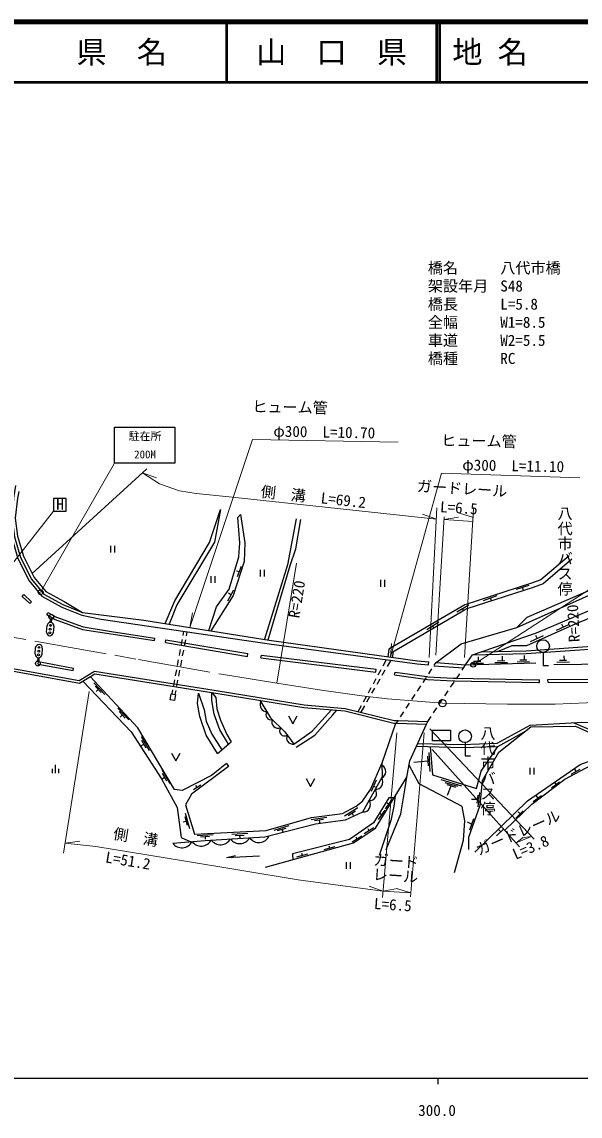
# Model space of a CAD drawing. Units: millimetres, scale not verified. Extents: x 40000 to 128307985, y 20000 to 171135904.
# Drawn here: x 299104 to 391535, y 198715 to 380000 of the extents above; entities that cross this region are included whole.
import ezdxf
from ezdxf.enums import TextEntityAlignment as Align

# ---------------------------------------------------------------- set-up
doc = ezdxf.new("R2010")
doc.units = ezdxf.units.MM
doc.header["$LTSCALE"] = 1000
doc.linetypes.add('CHAIN', pattern=[18.5, 12, -1.5, 3.5, -1.5])
for name, color, linetype, lineweight in [('M-BGD', 7, 'Continuous', 25), ('M-BGD-EXST', 7, 'Continuous', 25), ('M-BMK', 2, 'CHAIN', 13), ('M-BMK-SRVR', 3, 'Continuous', 25), ('M-STR-HTXT', 7, 'Continuous', 13), ('M-STR-STR1', 1, 'Continuous', 25), ('M-STR-STRC', 7, 'Continuous', 25), ('M-TTL', 2, 'Continuous', 140), ('M-TTL-BAND', 7, 'Continuous', 25), ('M-TTL-LINE', 7, 'Continuous', 50)]:
    doc.layers.add(name, color=color, linetype=linetype, lineweight=lineweight)
doc.layers.add('M-BMK-HTXT', color=7, linetype='Continuous')
doc.layers.add('M-TTL-TXT', color=7, linetype='Continuous')
doc.styles.add('@ＭＳ ゴシック', font='')
doc.styles.add('ＭＳ ゴシック', font='')
doc.styles.get('@ＭＳ ゴシック').set_extended_font_data('@MS Gothic')
doc.styles.get('ＭＳ ゴシック').set_extended_font_data('MS Gothic')

msp = doc.modelspace()

# ---------------------------------------------------------------- linework, layer by layer
at = {"layer": 'M-BGD'}
for p, q in [((313782, 293185), (313782, 292067)), ((314449, 293185), (314449, 292067)), ((335104, 288897), (334625, 289026)), ((334818, 288108), (335450, 289850)), ((338563, 289220), (338563, 288102)), ((339230, 289220), (339230, 288102)), ((330368, 288188), (330368, 287070)), ((331034, 288188), (331034, 287070)), ((358490, 287541), (358490, 286423)), ((359156, 287541), (359156, 286423)), ((381010, 286024), (383097, 286685)), ((299130, 284826), (299411, 285126)), ((299130, 284826), (300392, 283644)), ((299411, 285126), (300673, 283943)), ((334117, 285827), (333152, 284025)), ((333707, 285062), (333340, 285359)), ((375528, 284155), (377793, 284970)), ((382169, 285786), (382019, 286344)), ((300392, 283644), (300673, 283943)), ((371113, 282261), (373099, 283399)), ((372293, 282451), (372079, 282814)), ((376858, 284060), (376680, 284570)), ((303212, 281813), (303412, 282171)), ((366149, 279346), (368157, 280585)), ((367342, 279566), (367139, 279957)), ((387654, 279242), (389786, 280212)), ((388458, 280285), (388720, 279727)), ((321045, 277502), (321107, 277908)), ((322881, 277158), (322960, 277630)), ((322960, 277630), (336534, 275361)), ((325502, 276691), (325687, 277674)), ((325816, 278362), (325941, 279026)), ((326173, 277596), (325985, 276614)), ((326433, 278953), (326305, 278284)), ((383345, 277363), (385476, 278333)), ((384148, 278406), (384411, 277848)), ((322881, 277158), (336455, 274888)), ((325188, 275021), (325373, 276004)), ((325853, 275926), (325665, 274944)), ((301802, 273615), (301878, 274018)), ((301878, 274018), (307657, 272920)), ((324875, 273350), (325059, 274333)), ((325534, 274257), (325346, 273275)), ((336455, 274888), (336534, 275361)), ((338696, 274625), (338755, 275100)), ((338696, 274625), (357685, 272276)), ((338755, 275100), (357743, 272751)), ((358937, 273329), (359493, 274341)), ((360171, 274250), (359561, 273192)), ((366452, 273498), (366493, 273976)), ((367388, 273414), (367690, 273878)), ((372571, 273464), (384212, 273802)), ((373463, 273752), (375540, 273782)), ((373900, 274065), (375091, 274083)), ((374644, 274789), (374654, 274076)), ((377438, 273853), (379515, 273883)), ((377875, 274167), (379066, 274184)), ((378619, 274890), (378629, 274177)), ((381096, 273977), (383173, 274007)), ((381533, 274291), (382724, 274309)), ((382277, 275015), (382287, 274302)), ((385416, 275527), (385416, 273353)), ((387680, 273932), (389758, 273963)), ((388117, 274246), (389309, 274264)), ((388861, 274970), (388872, 274257)), ((301802, 273615), (307581, 272517)), ((307581, 272517), (307657, 272920)), ((324561, 271679), (324745, 272662)), ((325214, 272587), (325026, 271605)), ((357685, 272276), (357743, 272751)), ((358119, 271839), (358600, 272716)), ((359211, 272586), (358712, 271719)), ((360829, 271800), (360896, 272274)), ((360896, 272274), (366159, 271527)), ((366460, 271990), (367006, 272827)), ((371045, 271179), (371601, 272011)), ((371989, 272593), (372571, 273464)), ((385416, 273353), (386305, 273353)), ((311041, 270515), (312829, 268591)), ((324247, 270008), (324431, 270991)), ((324894, 270917), (324706, 269935)), ((357300, 270349), (357782, 271226)), ((358362, 271113), (357862, 270247)), ((360829, 271800), (365871, 271085)), ((365532, 270565), (366078, 271403)), ((370101, 269765), (370657, 270597)), ((384834, 270543), (384832, 271021)), ((386221, 270550), (386218, 271029)), ((311220, 269955), (312228, 268875)), ((311407, 269054), (311756, 269380)), ((323993, 268657), (324118, 269320)), ((324575, 269248), (324447, 268578)), ((356482, 268859), (356964, 269736)), ((357513, 269640), (357013, 268774)), ((363677, 267716), (364222, 268554)), ((364604, 269141), (365150, 269978)), ((369157, 268351), (369713, 269183)), ((354771, 265744), (355327, 266755)), ((355814, 266695), (355204, 265637)), ((355664, 267369), (356145, 268245)), ((356663, 268168), (356164, 267301)), ((362749, 266292), (363295, 267129)), ((368213, 266938), (368769, 267769)), ((315007, 266292), (316795, 264368)), ((315186, 265731), (316194, 264652)), ((315372, 264830), (315722, 265157)), ((361821, 264867), (362367, 265705)), ((366299, 264071), (366881, 264942)), ((367269, 265524), (367825, 266355)), ((361137, 263817), (361439, 264280)), ((318866, 261596), (320163, 259312)), ((318886, 260089), (319301, 260326)), ((318911, 261009), (319643, 259727)), ((331492, 258787), (333765, 260698)), ((372480, 260590), (372480, 258416)), ((363989, 257375), (366315, 257559)), ((366270, 258359), (366360, 256760)), ((366502, 258936), (366676, 255835)), ((372480, 258416), (373369, 258416)), ((304161, 255559), (304161, 256256)), ((304694, 255559), (304694, 256887)), ((305227, 255559), (305227, 256256)), ((322297, 256123), (323594, 253839)), ((332973, 257112), (333298, 256638)), ((383207, 256442), (383207, 255325)), ((383873, 256442), (383873, 255325)), ((391479, 256135), (390016, 255291)), ((390621, 256201), (390864, 255780)), ((322316, 254616), (322732, 254853)), ((322342, 255536), (323074, 254254)), ((357778, 254349), (356932, 252488)), ((368466, 254464), (371896, 253425)), ((369138, 254005), (371260, 253362)), ((388128, 254068), (386775, 253057)), ((387267, 254032), (387558, 253643)), ((328753, 253570), (327515, 252765)), ((327833, 253542), (328094, 253141)), ((357674, 253230), (357339, 253382)), ((369473, 253648), (370893, 253218)), ((369568, 251903), (370183, 253433)), ((374849, 252322), (374601, 249956)), ((359325, 249650), (360432, 251184)), ((359578, 250632), (359878, 250416)), ((373525, 251229), (374531, 251236)), ((374599, 251892), (374462, 250579)), ((385125, 251803), (383772, 250791)), ((384265, 251766), (384556, 251377)), ((326161, 248912), (326854, 246378)), ((352527, 248442), (354753, 249836)), ((353111, 248512), (354361, 249299)), ((354031, 248526), (353776, 248931)), ((358167, 247854), (359274, 249388)), ((358420, 248836), (358720, 248620)), ((382102, 249280), (380902, 248091)), ((381255, 249125), (381597, 248779)), ((325808, 247447), (326269, 247574)), ((326060, 248332), (326453, 246909)), ((340868, 246097), (343386, 246846)), ((347020, 247867), (349621, 248231)), ((347581, 247693), (349044, 247901)), ((348427, 247330), (348360, 247804)), ((372834, 247452), (373593, 247081)), ((373274, 246135), (373912, 248027)), ((328152, 245226), (330774, 245384)), ((328699, 245008), (330173, 245101)), ((329513, 244580), (329483, 245057)), ((333885, 245412), (336507, 245571)), ((334431, 245195), (335906, 245287)), ((335246, 244766), (335216, 245244)), ((341449, 246009), (342864, 246433)), ((342340, 245777), (342202, 246235)), ((353780, 244164), (355384, 245166)), ((354385, 244978), (354581, 244665)), ((355767, 245544), (357371, 246546)), ((356372, 246357), (356568, 246044)), ((378909, 246317), (377709, 245128)), ((378062, 246162), (378404, 245817)), ((349137, 242907), (350960, 243409)), ((349949, 243514), (350047, 243157)), ((333005, 241540), (334476, 241893)), ((333005, 241540), (338458, 241860)), ((344615, 241668), (346438, 242170)), ((345427, 242275), (345525, 241918)), ((352785, 240774), (352785, 239656)), ((353452, 240774), (353452, 239656))]:
    msp.add_line(p, q, dxfattribs=at)
for points in [[(297590, 303247), (297224, 301162), (296985, 297760), (297414, 294589), (298425, 291113), (300305, 287403), (302400, 284834), (305695, 283043), (309010, 281705), (312206, 281047), (340060, 276948), (364564, 273661), (366452, 273498)], [(298063, 303164), (297701, 301103), (297468, 297776), (297885, 294688), (298873, 291290), (300710, 287666), (302713, 285211), (305901, 283478), (309149, 282166), (319293, 280884), (340067, 277588), (364616, 274138), (366493, 273976)], [(298620, 302190), (298376, 301103), (297999, 297793), (298403, 294798), (299367, 291485), (301155, 287956), (303057, 285625), (306127, 283957), (309149, 282166)], [(322810, 280326), (324412, 284082), (330157, 293774), (331980, 299237), (331002, 293796), (324733, 283421), (323509, 280215)], [(330082, 279172), (331347, 283113), (333433, 286020), (335032, 291393), (335199, 293704), (334834, 297905), (335306, 298377), (336036, 293710), (335930, 290618), (334088, 284988), (330409, 279120)], [(344504, 297646), (343071, 290032), (339260, 277716)], [(339890, 277616), (343520, 289949), (344469, 292695), (345290, 297548)], [(389707, 291557), (385059, 287553), (383500, 286997), (372473, 283412), (359838, 276049), (359711, 274827)], [(390190, 290997), (385437, 286902), (383739, 286296), (372777, 282733), (360535, 275599), (360443, 274724)], [(367690, 273878), (371823, 276976), (381048, 279691), (394552, 285663), (420473, 288833), (423954, 288706), (426744, 286652), (430285, 283175), (434590, 277384)], [(381048, 279691), (382758, 281402), (394143, 286319), (418168, 288857)], [(372571, 273464), (373690, 275140), (384315, 278776), (396592, 283952), (411056, 286021), (417891, 286260), (421984, 287369), (427465, 284013), (430393, 280586), (431626, 277016)], [(377844, 275716), (380274, 276687), (382728, 276665), (390907, 280309), (396191, 282473), (411959, 284628), (415100, 284749), (422520, 286017), (424907, 285092), (427053, 283655), (429666, 280538), (430699, 276901)], [(303212, 281813), (304639, 281017), (309158, 279353), (314226, 278534), (321045, 277502)], [(303412, 282171), (304811, 281392), (309263, 279752), (314289, 278939), (321107, 277908)], [(373690, 275140), (382612, 275334), (401958, 276671), (402929, 276303), (413853, 277783), (427768, 280412), (429666, 280538)], [(375207, 275659), (382590, 275819), (402031, 277163), (402986, 276802), (413775, 278263), (427707, 280895), (427768, 280412)], [(386218, 271029), (395974, 271082), (404105, 271396), (414455, 272275), (428694, 274225), (443993, 276824)], [(386221, 270550), (395985, 270603), (404135, 270919), (414508, 271800), (428766, 273751), (444073, 276352)], [(387177, 273542), (405460, 273763), (413597, 274342), (416427, 274652), (430760, 276689)], [(364654, 260453), (371973, 260293), (377791, 260476), (383285, 263507), (391075, 263915), (406840, 264228), (415919, 265179), (429147, 267096), (432788, 268047), (436239, 268494), (438372, 268359), (445076, 269106), (456817, 271865), (469040, 275422)], [(269660, 255548), (281767, 269649), (291642, 271665), (293599, 273590), (308569, 270908), (311105, 272432), (331284, 269228), (345847, 266863), (352649, 266267), (360767, 264264), (361414, 264242)], [(281767, 269649), (281999, 269253), (291855, 271265), (293743, 273123), (308653, 270452), (311193, 271979), (331215, 268800), (345793, 266432), (352578, 265838), (360707, 263832), (361137, 263817)], [(309175, 270765), (317211, 262390), (322246, 254620), (324824, 249817), (325470, 244885), (327070, 244180)], [(332973, 257112), (330494, 255162), (325667, 252668), (324399, 252802), (318307, 263029), (310435, 271523)], [(370799, 270810), (384665, 270542), (384834, 270543)], [(371115, 271283), (384668, 271021), (384832, 271021)], [(331492, 258787), (329619, 261829), (328555, 264941), (328191, 267098), (328325, 268781), (329268, 266035), (329633, 264174), (330562, 261993), (332203, 259385)], [(333305, 260311), (331883, 262715), (330953, 265320), (330563, 267567), (330547, 268906), (331209, 268052), (331384, 266194), (331977, 264297), (333014, 261914), (333765, 260698)], [(338504, 267616), (340247, 264707), (342667, 262355), (344121, 260363), (347145, 262518), (350371, 266031)], [(343271, 265024), (343986, 263728), (344702, 265024)], [(344530, 259824), (347603, 261832), (350594, 265213), (351250, 265954)], [(333298, 256638), (327211, 252043), (326174, 250285), (327678, 245440), (339556, 246010), (347036, 248198), (352182, 248873), (354455, 250051), (355488, 250903), (356809, 252833), (358745, 257266), (361022, 263821)], [(362829, 254891), (363353, 257590), (366105, 263643)], [(373089, 242897), (373098, 244917), (374967, 250234), (375377, 254321), (378065, 259013), (383404, 263183), (390783, 263307), (393180, 262233), (407578, 262357), (419181, 263012), (419716, 262731), (425167, 263158), (431965, 263943)], [(390507, 263886), (393277, 262693), (407563, 262816), (419282, 263477), (419812, 263199), (425122, 263615), (431912, 264398)], [(364455, 260013), (371976, 259767), (377934, 259955), (382489, 262468)], [(366684, 259940), (367094, 255253), (374362, 252994), (375140, 255860), (377012, 258604), (377934, 259955)], [(374116, 242430), (382846, 250953), (391518, 256949), (395016, 258240), (398593, 259287), (403007, 259804), (405289, 259776), (411813, 258813), (418899, 258463), (422466, 260027), (425749, 259790), (432180, 256576), (435763, 256154)], [(379067, 246090), (383568, 250380), (389021, 254542), (393349, 256864), (396410, 258081), (399118, 258830), (401630, 259227), (405194, 259120), (411363, 258265), (419379, 257776), (423021, 259322), (424757, 259322), (432420, 255942), (435693, 255817)], [(323889, 258858), (324604, 257563), (325320, 258858)], [(324085, 243911), (329442, 244394), (339313, 244963), (347710, 247148), (352696, 247805), (355579, 249116), (358798, 254980), (358745, 257266)], [(370736, 239094), (372232, 244459), (372467, 247627), (372030, 250016), (364908, 253792), (363214, 256878)], [(339417, 239980), (354037, 244012), (357683, 246420), (362829, 254891)], [(346184, 254626), (346899, 253331), (347615, 254626)], [(359422, 242904), (361825, 248774), (362521, 252753), (362829, 254891)], [(360735, 251445), (359843, 251425), (357330, 247286), (353323, 244543), (343936, 242142), (343951, 241230)], [(358306, 241955), (360304, 247926), (360739, 250061), (360941, 251783)]]:
    msp.add_lwpolyline(points, dxfattribs=at)
for points in [[(324368, 267570), (323664, 267693), (323836, 268684), (324541, 268562)], [(367120, 262645), (370084, 262645), (370084, 260909), (367120, 260909)]]:
    msp.add_lwpolyline(points, close=True, dxfattribs=at)
for centre in [(385416, 276577), (372480, 261640)]:
    msp.add_circle(centre, 1050, dxfattribs=at)
for centre, radius, start, end in [((339663, 266809), 1120, 152.08504, 269.79315), ((340317, 265206), 817, 143.70243, 285.98881), ((341573, 264061), 1092, 160.74082, 290.88159), ((342601, 262526), 820, 141.20392, 302.78266), ((343962, 261376), 1026, 153.32972, 278.94262), ((358186, 255795), 1181, 293.07998, 61.18934), ((357687, 254024), 1181, 267.02746, 35.44347), ((356664, 252160), 1181, 267.02746, 35.44347), ((355641, 250295), 1181, 267.02746, 35.44347), ((335164, 245758), 1898, 216.25301, 330.34454), ((338329, 245908), 1865, 215.70492, 336.04841), ((325590, 245067), 1898, 217.52154, 332.79562), ((328784, 245355), 1898, 217.52154, 331.61308), ((331984, 245575), 1898, 216.25301, 330.34454)]:
    msp.add_arc(centre, radius, start, end, dxfattribs=at)
at = {"layer": 'M-BGD-EXST'}
for p, q in [((306443, 301028), (304343, 301028)), ((304343, 301028), (304343, 298928)), ((306443, 298928), (306443, 301028)), ((304343, 298928), (306443, 298928))]:
    msp.add_line(p, q, dxfattribs=at)
at = {"layer": 'M-BMK'}
msp.add_lwpolyline([(283007, 280666), (318428, 274357), (332487, 271870), (341313, 270464), (348714, 269294), (355401, 268317), (359664, 267837), (368740, 267134), (379523, 266952), (387421, 266979), (392568, 267212), (414737, 268514), (428910, 269733), (438677, 271285), (447980, 272985), (461440, 276454), (466717, 278073), (469322, 278883), (484294, 283853)], dxfattribs=at)
at = {"layer": 'M-BMK-SRVR'}
msp.add_circle((368740, 267134), 600, dxfattribs=at)
at = {"layer": 'M-STR-HTXT'}
for p, q in [((302199, 285503), (314435, 306881)), ((300826, 288607), (319819, 305943)), ((319086, 305274), (321402, 304459)), ((367832, 299501), (366565, 274709)), ((373899, 299363), (372379, 274680)), ((297137, 289792), (304343, 298928)), ((367735, 297608), (365426, 298442)), ((367659, 275092), (369030, 298017)), ((369001, 297539), (371418, 297971)), ((369001, 297539), (373768, 297246)), ((373910, 297882), (371564, 298607)), ((344554, 290326), (341313, 270464)), ((373828, 273500), (401346, 291370)), ((326923, 279673), (327357, 282090)), ((360136, 274768), (360297, 277040)), ((306009, 242260), (310228, 269057)), ((358800, 234934), (361215, 262223)), ((363442, 235054), (365740, 262227)), ((383904, 244571), (366647, 262855)), ((381527, 243307), (367019, 259428)), ((380935, 243965), (383441, 245061)), ((380935, 243965), (382129, 244873)), ((383441, 245061), (381964, 244801)), ((306271, 243922), (308704, 244250)), ((358894, 235989), (356587, 236829)), ((358894, 235989), (361312, 236411)), ((363495, 235686), (358894, 235989)), ((363495, 235686), (361153, 236421))]:
    msp.add_line(p, q, dxfattribs=at)
for points in [[(326923, 279673), (337316, 310805), (361399, 310369)], [(367735, 297608), (333427, 301333), (327987, 301841), (325198, 302322), (321863, 303468), (319086, 305274)], [(391477, 304473), (368600, 305220), (360136, 274768)], [(358894, 235989), (344866, 237842), (325878, 240985), (311355, 243389), (306271, 243922)]]:
    msp.add_lwpolyline(points, dxfattribs=at)
at = {"layer": 'M-STR-STR1'}
for p, q in [((367690, 273878), (372571, 273464)), ((367330, 273325), (372235, 272961)), ((361137, 263817), (366105, 263643)), ((361414, 264242), (366299, 264071)), ((366105, 263643), (366299, 264071))]:
    msp.add_line(p, q, dxfattribs=at)
for points in [[(365871, 271085), (366257, 271030), (370492, 270816), (370799, 270810)], [(366159, 271527), (366303, 271507), (370509, 271295), (371115, 271283)]]:
    msp.add_lwpolyline(points, dxfattribs=at)
at = {"layer": 'M-STR-STRC'}
for p, q in [((314435, 312881), (324435, 312881)), ((314435, 306881), (314435, 312881)), ((324435, 312881), (324435, 306881)), ((324435, 306881), (314435, 306881)), ((303792, 280503), (303843, 281059)), ((303991, 280485), (304042, 281041)), ((303194, 278901), (303294, 279997)), ((304389, 279896), (304289, 278801)), ((301305, 275234), (301376, 276332)), ((302474, 276260), (302402, 275163)), ((301718, 274656), (301681, 274099)), ((301917, 274643), (301881, 274086))]:
    msp.add_line(p, q, dxfattribs=at)
for centre, radius in [((302199, 285503), 400), ((303978, 281436), 400), ((303785, 279395), 150), ((303842, 280012), 150), ((303729, 278778), 150), ((301895, 275751), 150), ((301936, 276370), 150), ((301756, 273706), 400), ((301855, 275132), 150), ((373828, 273500), 400)]:
    msp.add_circle(centre, radius, dxfattribs=at)
for centre, start, end in [((303842, 279946), 84.76457, 174.76457), ((303842, 279946), 354.76457, 84.76457), ((303741, 278851), 174.76457, 264.76457), ((303741, 278851), 264.76457, 354.76457), ((301925, 276296), 86.26973, 176.26973), ((301925, 276296), 356.26973, 86.26973), ((301853, 275198), 176.26973, 266.26973), ((301853, 275198), 266.26973, 356.26973)]:
    msp.add_arc(centre, 550, start, end, dxfattribs=at)
at = {"layer": 'M-TTL'}
msp.add_line((680000, 380000), (40000, 380000), dxfattribs=at)
at = {"layer": 'M-TTL-BAND'}
for p, q in [((40000, 205000), (579000, 205000)), ((368000, 205000), (368000, 204000))]:
    msp.add_line(p, q, dxfattribs=at)
at = {"layer": 'M-TTL-LINE'}
for p, q in [((333000, 380000), (333000, 370000)), ((367750, 380000), (367750, 370000)), ((368250, 380000), (368250, 370000)), ((40000, 370000), (680000, 370000))]:
    msp.add_line(p, q, dxfattribs=at)

# ---------------------------------------------------------------- texts
at = {"layer": 'M-BGD-EXST', "style": 'ＭＳ ゴシック'}
msp.add_text('H', height=1833, dxfattribs=at).set_placement((304796, 298620), align=Align.BOTTOM_LEFT)
at = {"layer": 'M-BMK-HTXT', "style": '@ＭＳ ゴシック'}
for p in [(389019, 292343), (376265, 255925)]:
    msp.add_text('八代市バス停', height=1833, rotation=270, dxfattribs=at).set_placement(p, align=Align.MIDDLE_CENTER)
at = {"layer": 'M-STR-HTXT', "style": 'ＭＳ ゴシック'}
for s, p in [('橋名', (366319, 337776)), ('八代市橋', (378319, 337776)), ('架設年月', (366319, 334776)), ('S48', (378319, 334776)), ('橋長', (366319, 331776)), ('L=5.8', (378319, 331776)), ('全幅', (366319, 328776)), ('W1=8.5', (378319, 328776)), ('車道', (366319, 325776)), ('W2=5.5', (378319, 325776)), ('橋種', (366319, 322776)), ('RC', (378319, 322776))]:
    msp.add_text(s, height=1833, dxfattribs=at).set_placement(p, align=Align.BOTTOM_LEFT)
for s, rotation, p in [('ヒューム管', 358.961, (337234, 314816)), ('φ300  L=10.70', 358.961, (340719, 310744)), ('ヒューム管', 358.961, (368518, 309231)), ('φ300  L=11.10', 358.961, (372004, 305158)), ('側\u3000溝\u3000L=69.2', 353.804, (338517, 300781)), ('ガードレール', 356.476, (364429, 301680)), ('L=6.5', 356.476, (368268, 298229)), ('R=220', 80.732, (345566, 281038)), ('R=220', 92.952, (392047, 277322)), ('ガードレール', 23.63, (374973, 241356)), ('側  溝', 350.602, (314025, 244118)), ('L=3.8', 23.63, (381082, 240655)), ('L=51.2', 350.602, (312748, 240211)), ('ガード', 356.238, (357254, 239758)), ('レール', 356.238, (357129, 237329)), ('L=6.5', 356.238, (357325, 232487))]:
    msp.add_text(s, height=1833, rotation=rotation, dxfattribs=at).set_placement(p, align=Align.BOTTOM_LEFT)
at = {"layer": 'M-STR-STRC', "style": 'ＭＳ ゴシック'}
for s, p in [('駐在所', (319492, 311345)), ('200M', (319492, 308345))]:
    msp.add_text(s, height=1320, dxfattribs=at).set_placement(p, align=Align.MIDDLE_CENTER)
at = {"layer": 'M-TTL-BAND', "style": 'ＭＳ ゴシック'}
msp.add_text('300.0', height=1833, dxfattribs=at).set_placement((367844, 198195), align=Align.BOTTOM_CENTER)
at = {"layer": 'M-TTL-TXT', "style": 'ＭＳ ゴシック'}
for s, p in [('県\u3000名', (315625, 375000)), ('山\u3000口\u3000県', (350375, 375000))]:
    msp.add_text(s, height=3666, dxfattribs=at).set_placement(p, align=Align.MIDDLE_CENTER)
msp.add_text('地 名', height=3666, dxfattribs=at).set_placement((370380, 375000), align=Align.MIDDLE_LEFT)

doc.saveas('drawing.dxf')
